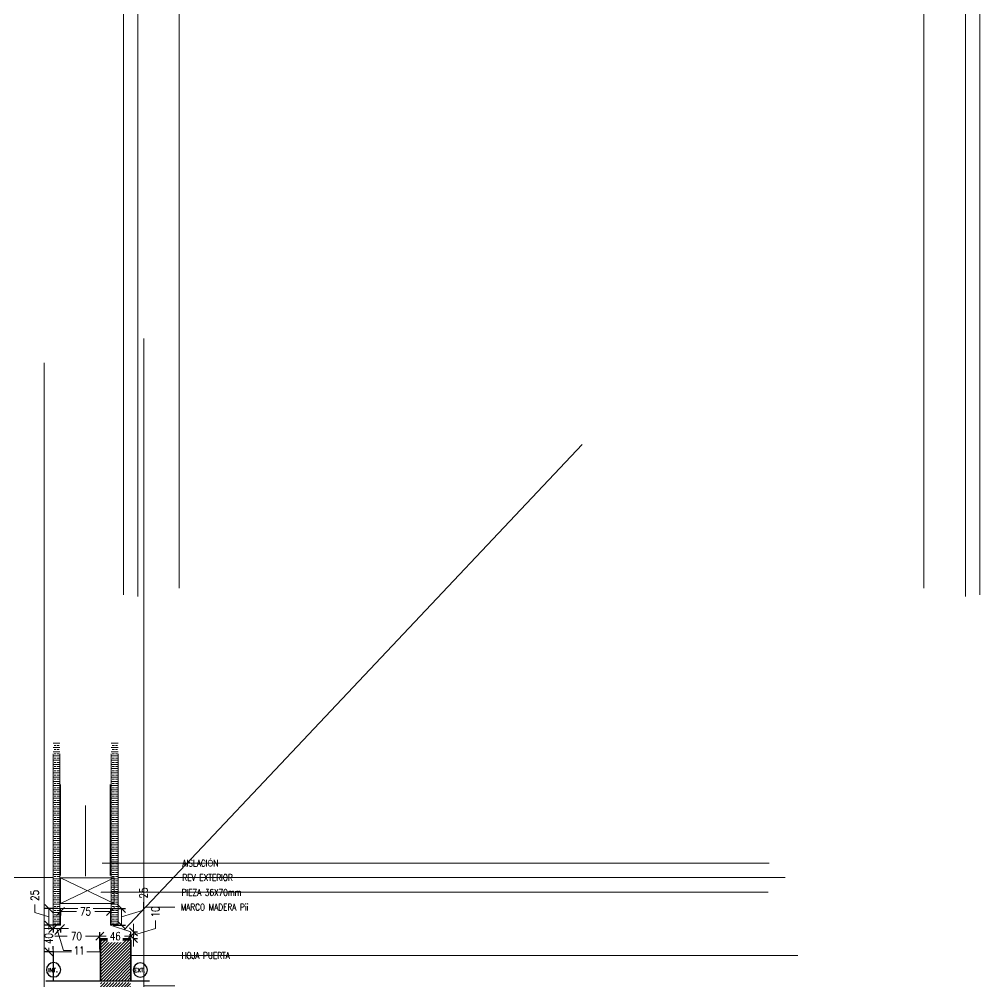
# Model space of a CAD drawing. Header units: metres. Extents: x -2 to 690, y -116 to 73.
# Drawn here: x 186.448 to 187.887, y 31.297 to 32.74 of the extents above; entities that cross this region are included whole.
import ezdxf

# ---------------------------------------------------------------- set-up
doc = ezdxf.new("R2010")
doc.units = ezdxf.units.M
doc.header["$LTSCALE"] = 5
doc.header["$MEASUREMENT"] = 0
doc.layers.get('0').update_dxf_attribs({"color": 30})
doc.layers.get('DEFPOINTS').update_dxf_attribs({"color": 210})
for name, color, linetype, lineweight in [('A-ANNO-DIMS', 3, 'Continuous', 18), ('A-ANNO-SYMB', 3, 'Continuous', 18), ('A-ANNO-TEXT', 3, 'Continuous', 18), ('A-DETL-PATT', 8, 'Continuous', 18), ('A-ELEV-MBE1', 7, 'Continuous', 35), ('A-ELEV-MBE2', 4, 'Continuous', 25), ('A-WALL-PATT', 8, 'Continuous', 18), ('A-WALL-STUD', 3, 'Continuous', 18)]:
    doc.layers.add(name, color=color, linetype=linetype, lineweight=lineweight)
doc.styles.add('E-ROMANS', font='romans.shx', dxfattribs={"width": 0.8})
doc.dimstyles.new('E-0010_TICK_12', dxfattribs={"dimscale": 0.001, "dimtxt": 12, "dimasz": 12, "dimexe": 6, "dimexo": 4, "dimgap": 6, "dimtad": 0, "dimdec": 0, "dimlfac": 1000, "dimzin": 0, "dimdsep": 46, "dimtxsty": 'E-ROMANS', "dimblk": 'OBLIQUE', "dimcen": 6, "dimclrd": 256, "dimclre": 256, "dimclrt": 256, "dimadec": 0, "dimazin": 0, "dimtfac": 1, "dimtdec": 0, "dimtmove": 1, "dimatfit": 3, "dimldrblk": 'OPEN90', "dimfxl": 1, "dimtfill": 1, "dimtolj": 1, "dimtzin": 0, "dimlwd": -1, "dimarcsym": 0})
doc.dimstyles.new('E-0100_TICK_12', dxfattribs={"dimscale": 0.001, "dimtxt": 120, "dimasz": 120, "dimexe": 60, "dimexo": 40, "dimgap": 60, "dimtad": 0, "dimzin": 0, "dimdsep": 46, "dimtxsty": 'E-ROMANS', "dimblk": 'OBLIQUE', "dimcen": 60, "dimclrd": 256, "dimclre": 256, "dimclrt": 256, "dimadec": 0, "dimazin": 0, "dimtfac": 1, "dimtmove": 1, "dimatfit": 3, "dimldrblk": 'OPEN90', "dimfxl": 1, "dimtfill": 1, "dimtolj": 1, "dimtzin": 0, "dimlwd": -1, "dimarcsym": 0})

# ---------------------------------------------------------------- blocks, each defined once
blk = doc.blocks.new('_Oblique')
at = {"color": 0, "linetype": 'ByBlock', "lineweight": -2}
blk.add_line((-0.5, -0.5), (0.5, 0.5), dxfattribs=at)
blk = doc.blocks.new('*D1797')
at = {"layer": 'A-ANNO-DIMS', "lineweight": -2, "transparency": 16777216}
for p, q in [((186.4984467881021, 31.34541440324391), (186.4984467881021, 31.37098615060443)), ((186.5687001376544, 31.34541440324391), (186.5687001376544, 31.37098615060443))]:
    blk.add_line(p, q, dxfattribs=at)
at = {"layer": 'A-ANNO-DIMS', "transparency": 16777216}
for p, q in [((186.4984467881021, 31.36498615060443), (186.5198020343068, 31.36498615060443)), ((186.5687001376544, 31.36498615060443), (186.5473448914497, 31.36498615060443))]:
    blk.add_line(p, q, dxfattribs=at)
at = {"layer": 'DEFPOINTS', "color": 0, "transparency": 16777216}
for p in [(186.5687001376544, 31.36498615060443), (186.4984467881021, 31.34141440324391), (186.5687001376544, 31.34141440324391)]:
    blk.add_point(p, dxfattribs=at)
at = {"layer": 'A-ANNO-DIMS', "transparency": 16777216, "xscale": 0.012, "yscale": 0.012, "zscale": 0.012, "rotation": 180}
blk.add_blockref('_Oblique', (186.4984467881021, 31.36498615060443), dxfattribs=at)
at = {"layer": 'A-ANNO-DIMS', "transparency": 16777216, "xscale": 0.012, "yscale": 0.012, "zscale": 0.012}
blk.add_blockref('_Oblique', (186.5687001376544, 31.36498615060443), dxfattribs=at)
at = {"layer": 'A-ANNO-DIMS', "transparency": 16777216, "insert": (186.5335734628783, 31.36498615060443), "char_height": 0.012, "attachment_point": 5, "style": 'E-ROMANS', "bg_fill": 3, "box_fill_scale": 1.25, "bg_fill_color": 256, "bg_fill_true_color": 13158600, "bg_fill_transparency": 0}
blk.add_mtext('\\A1;70', dxfattribs=at)
blk = doc.blocks.new('_Open90')
at = {"color": 0, "linetype": 'ByBlock', "lineweight": -2}
for p, q in [((0, 0), (-1, 0)), ((-0.5, 0.5), (0, 0)), ((0, 0), (-0.5, -0.5))]:
    blk.add_line(p, q, dxfattribs=at)
blk = doc.blocks.new('*D1798')
at = {"layer": 'A-ANNO-DIMS', "lineweight": -2, "transparency": 16777216}
for p, q in [((186.5687001376544, 31.36548036130261), (186.5687001376544, 31.37098615060444)), ((186.614851841249, 31.36548036130261), (186.614851841249, 31.37098615060444))]:
    blk.add_line(p, q, dxfattribs=at)
at = {"layer": 'A-ANNO-DIMS', "transparency": 16777216}
for p, q in [((186.5687001376544, 31.36498615060444), (186.5780045608803, 31.36498615060444)), ((186.614851841249, 31.36498615060444), (186.6055474180231, 31.36498615060444))]:
    blk.add_line(p, q, dxfattribs=at)
at = {"layer": 'DEFPOINTS', "color": 0, "transparency": 16777216}
for p in [(186.5687001376544, 31.3614803613026), (186.614851841249, 31.36498615060444), (186.614851841249, 31.3614803613026)]:
    blk.add_point(p, dxfattribs=at)
at = {"layer": 'A-ANNO-DIMS', "transparency": 16777216, "xscale": 0.012, "yscale": 0.012, "zscale": 0.012, "rotation": 180}
blk.add_blockref('_Oblique', (186.5687001376544, 31.36498615060444), dxfattribs=at)
at = {"layer": 'A-ANNO-DIMS', "transparency": 16777216, "xscale": 0.012, "yscale": 0.012, "zscale": 0.012}
blk.add_blockref('_Oblique', (186.614851841249, 31.36498615060444), dxfattribs=at)
at = {"layer": 'A-ANNO-DIMS', "transparency": 16777216, "insert": (186.5917759894517, 31.36498615060444), "char_height": 0.012, "attachment_point": 5, "style": 'E-ROMANS', "bg_fill": 3, "box_fill_scale": 1.25, "bg_fill_color": 256, "bg_fill_true_color": 13158600, "bg_fill_transparency": 0}
blk.add_mtext('\\A1;46', dxfattribs=at)
blk = doc.blocks.new('*D1799')
at = {"layer": 'A-ANNO-DIMS', "transparency": 16777216}
for p, q in [((186.6518761505896, 31.37639685082578), (186.6518761505896, 31.38839685082578)), ((186.6188761505896, 31.3715133403465), (186.6188761505896, 31.3835133403465)), ((186.6188761505896, 31.36649685082578), (186.6518761505896, 31.37639685082578)), ((186.6188761505896, 31.36148036130506), (186.6188761505896, 31.3715133403465)), ((186.6188761505896, 31.36148036130506), (186.6188761505896, 31.3715133403465)), ((186.6188761505896, 31.36148036130506), (186.6188761505896, 31.34948036130506))]:
    blk.add_line(p, q, dxfattribs=at)
at = {"layer": 'A-ANNO-DIMS', "lineweight": -2, "transparency": 16777216}
for p, q in [((186.618851841249, 31.3715133403465), (186.6248761505896, 31.3715133403465)), ((186.618851841249, 31.36148036130506), (186.6248761505896, 31.36148036130506))]:
    blk.add_line(p, q, dxfattribs=at)
at = {"layer": 'DEFPOINTS', "color": 0, "transparency": 16777216}
for p in [(186.614851841249, 31.3715133403465), (186.6188761505896, 31.3715133403465), (186.614851841249, 31.36148036130506)]:
    blk.add_point(p, dxfattribs=at)
at = {"layer": 'A-ANNO-DIMS', "transparency": 16777216, "xscale": 0.012, "yscale": 0.012, "zscale": 0.012}
for p, rotation in [((186.6188761505896, 31.3715133403465), 270), ((186.6188761505896, 31.36148036130506), 90)]:
    blk.add_blockref('_Oblique', p, dxfattribs=dict(at, rotation=rotation))
at = {"layer": 'A-ANNO-DIMS', "transparency": 16777216, "insert": (186.6518761505896, 31.40148256511153), "char_height": 0.012, "attachment_point": 5, "rotation": 90, "style": 'E-ROMANS', "bg_fill": 3, "box_fill_scale": 1.25, "bg_fill_color": 256, "bg_fill_true_color": 13158600, "bg_fill_transparency": 0}
blk.add_mtext('\\A1;10', dxfattribs=at)
blk = doc.blocks.new('*D1800')
at = {"layer": 'A-ANNO-DIMS', "transparency": 16777216}
for p, q in [((186.6341562098214, 31.40398754320255), (186.6341562098214, 31.41598754320255)), ((186.6011562098214, 31.3815463193904), (186.6011562098214, 31.4066287670147)), ((186.6011562098214, 31.39408754320255), (186.6341562098214, 31.40398754320255))]:
    blk.add_line(p, q, dxfattribs=at)
at = {"layer": 'A-ANNO-DIMS', "lineweight": -2, "transparency": 16777216}
for p, q in [((186.5887529041173, 31.4066287670147), (186.6071562098214, 31.4066287670147)), ((186.5887529041173, 31.3815463193904), (186.6071562098214, 31.3815463193904))]:
    blk.add_line(p, q, dxfattribs=at)
at = {"layer": 'DEFPOINTS', "color": 0, "transparency": 16777216}
for p in [(186.5847529041173, 31.4066287670147), (186.6011562098214, 31.4066287670147), (186.5847529041173, 31.3815463193904)]:
    blk.add_point(p, dxfattribs=at)
at = {"layer": 'A-ANNO-DIMS', "transparency": 16777216, "xscale": 0.012, "yscale": 0.012, "zscale": 0.012}
for p, rotation in [((186.6011562098214, 31.4066287670147), 90), ((186.6011562098214, 31.3815463193904), 270)]:
    blk.add_blockref('_Oblique', p, dxfattribs=dict(at, rotation=rotation))
at = {"layer": 'A-ANNO-DIMS', "transparency": 16777216, "insert": (186.6341562098214, 31.42975897177401), "char_height": 0.012, "attachment_point": 5, "rotation": 90, "style": 'E-ROMANS', "bg_fill": 3, "box_fill_scale": 1.25, "bg_fill_color": 256, "bg_fill_true_color": 13158600, "bg_fill_transparency": 0}
blk.add_mtext('\\A1;25', dxfattribs=at)
blk = doc.blocks.new('*D1801')
at = {"layer": 'A-ANNO-DIMS', "lineweight": -2, "transparency": 16777216}
for p, q in [((186.5097529041173, 31.4026287670147), (186.5097529041173, 31.39623319560224)), ((186.5847529041173, 31.4026287670147), (186.5847529041173, 31.39623319560224))]:
    blk.add_line(p, q, dxfattribs=at)
at = {"layer": 'A-ANNO-DIMS', "transparency": 16777216}
for p, q in [((186.5097529041173, 31.40223319560224), (186.5334814755459, 31.40223319560224)), ((186.5847529041173, 31.40223319560224), (186.5610243326888, 31.40223319560224))]:
    blk.add_line(p, q, dxfattribs=at)
at = {"layer": 'DEFPOINTS', "color": 0, "transparency": 16777216}
for p in [(186.5097529041173, 31.4066287670147), (186.5097529041173, 31.40223319560224), (186.5847529041173, 31.4066287670147)]:
    blk.add_point(p, dxfattribs=at)
at = {"layer": 'A-ANNO-DIMS', "transparency": 16777216, "xscale": 0.012, "yscale": 0.012, "zscale": 0.012, "rotation": 180}
blk.add_blockref('_Oblique', (186.5097529041173, 31.40223319560224), dxfattribs=at)
at = {"layer": 'A-ANNO-DIMS', "transparency": 16777216, "xscale": 0.012, "yscale": 0.012, "zscale": 0.012}
blk.add_blockref('_Oblique', (186.5847529041173, 31.40223319560224), dxfattribs=at)
at = {"layer": 'A-ANNO-DIMS', "transparency": 16777216, "insert": (186.5472529041173, 31.40223319560224), "char_height": 0.012, "attachment_point": 5, "style": 'E-ROMANS', "bg_fill": 3, "box_fill_scale": 1.25, "bg_fill_color": 256, "bg_fill_true_color": 13158600, "bg_fill_transparency": 0}
blk.add_mtext('\\A1;75', dxfattribs=at)
blk = doc.blocks.new('*D1802')
at = {"layer": 'A-ANNO-DIMS', "transparency": 16777216}
for p, q in [((186.4709831467528, 31.40038754320255), (186.4709831467528, 31.41238754320255)), ((186.4919831467528, 31.39408754320255), (186.4709831467528, 31.40038754320255)), ((186.4919831467528, 31.3815463193904), (186.4919831467528, 31.4066287670147))]:
    blk.add_line(p, q, dxfattribs=at)
at = {"layer": 'A-ANNO-DIMS', "lineweight": -2, "transparency": 16777216}
for p, q in [((186.5057529041173, 31.4066287670147), (186.4859831467528, 31.4066287670147)), ((186.5055220508246, 31.3815463193904), (186.4859831467528, 31.3815463193904))]:
    blk.add_line(p, q, dxfattribs=at)
at = {"layer": 'DEFPOINTS', "color": 0, "transparency": 16777216}
for p in [(186.4919831467528, 31.4066287670147), (186.5097529041173, 31.4066287670147), (186.5095220508246, 31.3815463193904)]:
    blk.add_point(p, dxfattribs=at)
at = {"layer": 'A-ANNO-DIMS', "transparency": 16777216, "xscale": 0.012, "yscale": 0.012, "zscale": 0.012, "rotation": 270}
blk.add_blockref('_Oblique', (186.4919831467528, 31.3815463193904), dxfattribs=at)
at = {"layer": 'A-ANNO-DIMS', "transparency": 16777216, "insert": (186.4709831467528, 31.42615897177401), "char_height": 0.012, "attachment_point": 5, "rotation": 90, "style": 'E-ROMANS', "bg_fill": 3, "box_fill_scale": 1.25, "bg_fill_color": 256, "bg_fill_true_color": 13158600, "bg_fill_transparency": 0}
blk.add_mtext('\\A1;25', dxfattribs=at)
at = {"layer": 'A-ANNO-DIMS', "transparency": 16777216, "xscale": 0.012, "yscale": 0.012, "zscale": 0.012, "rotation": 90}
blk.add_blockref('_Oblique', (186.4919831467528, 31.4066287670147), dxfattribs=at)
blk = doc.blocks.new('*D1803')
at = {"layer": 'A-ANNO-DIMS', "lineweight": -2, "transparency": 16777216}
for p, q in [((186.4944467881022, 31.3815463193904), (186.4859831467528, 31.3815463193904)), ((186.4994467881021, 31.34141440324391), (186.4859831467528, 31.34141440324391))]:
    blk.add_line(p, q, dxfattribs=at)
at = {"layer": 'A-ANNO-DIMS', "transparency": 16777216}
for p, q in [((186.4919831467528, 31.3815463193904), (186.4919831467528, 31.37525178988858)), ((186.4919831467528, 31.34141440324391), (186.4919831467528, 31.34770893274573))]:
    blk.add_line(p, q, dxfattribs=at)
at = {"layer": 'DEFPOINTS', "color": 0, "transparency": 16777216}
for p in [(186.4984467881021, 31.3815463193904), (186.4919831467528, 31.34141440324391), (186.5034467881021, 31.34141440324391)]:
    blk.add_point(p, dxfattribs=at)
at = {"layer": 'A-ANNO-DIMS', "transparency": 16777216, "xscale": 0.012, "yscale": 0.012, "zscale": 0.012}
for p, rotation in [((186.4919831467528, 31.3815463193904), 90), ((186.4919831467528, 31.34141440324391), 270)]:
    blk.add_blockref('_Oblique', p, dxfattribs=dict(at, rotation=rotation))
at = {"layer": 'A-ANNO-DIMS', "transparency": 16777216, "insert": (186.4919831467528, 31.36148036131719), "char_height": 0.012, "attachment_point": 5, "rotation": 90, "style": 'E-ROMANS', "bg_fill": 3, "box_fill_scale": 1.25, "bg_fill_color": 256, "bg_fill_true_color": 13158600, "bg_fill_transparency": 0}
blk.add_mtext('\\A1;40', dxfattribs=at)
blk = doc.blocks.new('*D1804')
at = {"layer": 'A-ANNO-DIMS', "transparency": 16777216}
for p, q in [((186.4984467881021, 31.37650409704068), (186.4864467881021, 31.37650409704068)), ((186.4984467881021, 31.37650409704068), (186.5097529041173, 31.37650409704068)), ((186.4984467881021, 31.37650409704068), (186.5097529041173, 31.37650409704068)), ((186.5040998461097, 31.37650409704068), (186.5139998461097, 31.34350409704068)), ((186.5097529041173, 31.37650409704068), (186.5217529041173, 31.37650409704068)), ((186.5139998461097, 31.34350409704068), (186.5259998461097, 31.34350409704068))]:
    blk.add_line(p, q, dxfattribs=at)
at = {"layer": 'A-ANNO-DIMS', "lineweight": -2, "transparency": 16777216}
for p, q in [((186.4984467881021, 31.3775463193904), (186.4984467881021, 31.37050409704068)), ((186.5097529041173, 31.3775463193904), (186.5097529041173, 31.37050409704068))]:
    blk.add_line(p, q, dxfattribs=at)
at = {"layer": 'DEFPOINTS', "color": 0, "transparency": 16777216}
for p in [(186.4984467881021, 31.3815463193904), (186.5097529041173, 31.38154631939041), (186.5097529041173, 31.37650409704068)]:
    blk.add_point(p, dxfattribs=at)
at = {"layer": 'A-ANNO-DIMS', "transparency": 16777216, "xscale": 0.012, "yscale": 0.012, "zscale": 0.012}
blk.add_blockref('_Oblique', (186.4984467881021, 31.37650409704068), dxfattribs=at)
at = {"layer": 'A-ANNO-DIMS', "transparency": 16777216, "xscale": 0.012, "yscale": 0.012, "zscale": 0.012, "rotation": 180}
blk.add_blockref('_Oblique', (186.5097529041173, 31.37650409704068), dxfattribs=at)
at = {"layer": 'A-ANNO-DIMS', "transparency": 16777216, "insert": (186.537714131824, 31.34350409704068), "char_height": 0.012, "attachment_point": 5, "style": 'E-ROMANS', "bg_fill": 3, "box_fill_scale": 1.25, "bg_fill_color": 256, "bg_fill_true_color": 13158600, "bg_fill_transparency": 0}
blk.add_mtext('\\A1;11', dxfattribs=at)

msp = doc.modelspace()

# ---------------------------------------------------------------- hatches: boundary and pattern name
at = {"layer": 'A-DETL-PATT'}
h = msp.add_hatch(dxfattribs=at)
h.set_pattern_fill('ANSI31', color=256, scale=0.001)
h.set_pattern_definition([(45, (33.63702274121442, 1.175058835911042), (-0.002245064030267288, 0.002245064030267288), [])])
h.paths.add_polyline_path([(186.569764687775, 31.2263606296595), (186.6147646877749, 31.22636062965951), (186.6147034355588, 31.29561693504284), (186.5697034355588, 31.29561693504284)])
h.paths.add_polyline_path([(186.6147034355587, 31.35966766857099), (186.5697034355587, 31.35966766857099), (186.5697034355587, 31.29773489692079), (186.6147034355588, 31.29773489692079)])

# ---------------------------------------------------------------- linework, layer by layer
at = {"layer": 'A-ANNO-SYMB'}
for p, q in [((186.5097529041173, 31.4066287670147), (186.5097529041173, 31.3815463193904)), ((186.5847529041173, 31.4066287670147), (186.5097529041173, 31.4066287670147)), ((186.5847529041173, 31.4066287670147), (186.5847529041173, 31.3815463193904)), ((186.5847529041173, 31.3815463193904), (186.614851841249, 31.3715133403465)), ((186.614851841249, 31.3614803613026), (186.614851841249, 31.3715133403465)), ((186.5687001376544, 31.3614803613026), (186.614851841249, 31.3614803613026)), ((186.5687001376544, 31.34141440324391), (186.5687001376544, 31.3614803613026)), ((186.5145220508246, 31.34141440324391), (186.5687001376544, 31.34141440324391))]:
    msp.add_line(p, q, dxfattribs=at)
msp.add_lwpolyline([(186.5145220508246, 31.34141440324391), (186.4984467881021, 31.34141440324391), (186.4984467881021, 31.3815463193904), (186.5095220508246, 31.3815463193904)], dxfattribs=at)
at = {"layer": 'A-ELEV-MBE1'}
for p, q in [((186.5697034355588, 31.29773489692079), (186.5697034355588, 31.35966766857099)), ((186.614851841249, 31.35966766857099), (186.5697034355588, 31.35966766857099)), ((186.614851841249, 31.29773489692079), (186.614851841249, 31.35966766857099))]:
    msp.add_line(p, q, dxfattribs=at)
at = {"layer": 'A-ELEV-MBE2'}
for p, q in [((186.5097529041173, 31.45578042022743), (186.5097529041173, 31.59221437629302)), ((186.5847529041173, 31.45578042022743), (186.5847529041173, 31.59221437629302)), ((186.4984467881021, 31.34141440324391), (186.4984467881021, 31.29773489692079)), ((186.6432312556033, 31.29773489692079), (186.4878610460335, 31.29773489692079))]:
    msp.add_line(p, q, dxfattribs=at)
for centre, radius, start, end in [((186.4992849075196, 31.31458028444386), 0.01071215401680092, 0, 180), ((186.4992849075196, 31.31458028444386), 0.01071215401680092, 180, 0), ((186.6292989455476, 31.31424956827605), 0.01057730889806408, 0, 180), ((186.6292989455476, 31.31424956827605), 0.01057730889806408, 180, 0)]:
    msp.add_arc(centre, radius, start, end, dxfattribs=at)
at = {"layer": 'A-WALL-PATT', "ltscale": 0.075}
msp.add_line((186.5472529041174, 31.45484305272899), (186.5472529041176, 31.56097569499949), dxfattribs=at)

# ---------------------------------------------------------------- texts
at = {"layer": 'A-ANNO-TEXT', "style": 'E-ROMANS'}
for s, p in [('INT.', (186.4910742887284, 31.31126080887386)), ('EXT.', (186.6201436552485, 31.31079524758731))]:
    msp.add_text(s, height=0.006, dxfattribs=at).set_placement(p)
at = {"layer": 'A-ANNO-TEXT', "char_height": 0.01, "attachment_point": 4, "style": 'E-ROMANS'}
for s, insert in [('AISLACI{\\fArial|b0|i0|c0|p34;Ó}N', (186.6923451017154, 31.47433645720688)), ('REV EXTERIOR', (186.6923451017153, 31.45286414796292)), ('PIEZA 36X70mm', (186.6911429320344, 31.43070151296283)), ('MARCO MADERA Pii', (186.6899407623535, 31.40853887796273)), ('HOJA PUERTA', (186.6911429320349, 31.33589786642859))]:
    msp.add_mtext(s, dxfattribs=dict(at, insert=insert))

# ---------------------------------------------------------------- leaders
at = {"layer": 'A-ANNO-TEXT', "annotation_type": 0, "has_hookline": 1, "hookline_direction": 1}
for points, horizontal_direction in [([(185.8958521057833, 32.64883759265241), (185.8958521057833, 32.66900723559836), (185.9332512228811, 32.66900723559836)], (-1, 0, 0)), ([(187.8037703759091, 32.88664758499621), (187.8037703759091, 32.86357558259254), (187.743699077874, 32.86357558259257)], (1, -1.178974613411218e-12, 0)), ([(186.6877805679484, 32.88664758499621), (186.6877805679484, 32.86357558259254), (186.7478518659835, 32.86357558259257)], (-1, -1.178974613411218e-12, 0)), ([(186.6041639677239, 32.87664758499621), (186.6041639677239, 32.81957558259248), (186.7478518659835, 32.81957558259257)], (-1, -1.178974613411218e-12, 0)), ([(186.6254024103506, 32.87414758499621), (186.6254024103506, 32.84157558259238), (186.7478518659835, 32.84157558259256)], (-1, -1.178974613411218e-12, 0)), ([(187.8873869761335, 32.87664758499621), (187.8873869761335, 32.81998933837422), (187.7436990778739, 32.81998933837431)], (1, -1.178974613411218e-12, 0)), ([(187.8661485335069, 32.87414758499621), (187.8661485335069, 32.84198933837412), (187.743699077874, 32.8419893383743)], (1, -1.178974613411218e-12, 0)), ([(185.8738470170367, 32.57339163751062), (185.8738470170367, 32.51695907866379), (185.9332512228811, 32.51695907866379)], (-1, 0, 0)), ([(185.8958521057833, 32.55546434670025), (185.8958521057833, 32.53300294953979), (185.9332512228811, 32.53300294953979)], (-1, 0, 0)), ([(185.8182470754244, 32.55308763069858), (185.8182470754244, 32.46526478187355), (185.9332512228811, 32.46526478187355)], (-1, 0, 0)), ([(185.8382775262374, 32.55308763069858), (185.8382775262374, 32.48249621413697), (185.9332512228811, 32.48249621413697)], (-1, 0, 0)), ([(185.8521206604479, 32.55196037061702), (185.8521206604479, 32.49972764640038), (185.9332512228811, 32.49972764640038)], (-1, 0, 0)), ([(186.5719905587492, 31.47437085411589), (186.6358705169091, 31.4743708541155), (186.682013769307, 31.4743708541153)], (-1, 4.402534534871613e-12, 0)), ([(186.4984797671461, 31.45289854487216), (186.454856529118, 31.45289854487235), (186.4558488987174, 31.45289854487256)], (1, -4.402534534871613e-12, 0)), ([(186.5958706339796, 31.45289854487173), (186.635870516909, 31.45289854487155), (186.6820137693069, 31.45289854487135)], (-1, 4.402534534871613e-12, 0)), ([(186.614851841249, 31.33593226333696), (186.6434124825287, 31.33593226333696), (186.6808115996264, 31.33593226333696)], (-1, 0, 0))]:
    msp.add_leader(points, dimstyle='E-0100_TICK_12', override={"dimasz": 0.05, "dimtad": 0, "dimldrblk": 'Open90'}, dxfattribs=dict(at, horizontal_direction=horizontal_direction))

# ---------------------------------------------------------------- next in the draw order: dimensions: what is measured, and where the dimension line sits
at = {"layer": 'A-ANNO-DIMS'}
dim = msp.add_linear_dim(base=(186.5687001376544, 31.36498615060443), p1=(186.4984467881021, 31.34141440324391), p2=(186.5687001376544, 31.34141440324391), dimstyle='E-0010_TICK_12', dxfattribs=at)
dim.commit()
dim.dimension.update_dxf_attribs({"geometry": '*D1797', "text_midpoint": (186.5335734628783, 31.36498615060443)})

# ---------------------------------------------------------------- next in the draw order: dimensions: what is measured, and where the dimension line sits
dim = msp.add_linear_dim(base=(186.614851841249, 31.36498615060444), p1=(186.5687001376544, 31.3614803613026), p2=(186.614851841249, 31.3614803613026), dimstyle='E-0010_TICK_12', dxfattribs=at)
dim.commit()
dim.dimension.update_dxf_attribs({"geometry": '*D1798', "text_midpoint": (186.5917759894517, 31.36498615060444)})

# ---------------------------------------------------------------- next in the draw order: dimensions: what is measured, and where the dimension line sits
dim = msp.add_linear_dim(base=(186.6188761505896, 31.3715133403465), p1=(186.614851841249, 31.36148036130506), p2=(186.614851841249, 31.3715133403465), angle=90, dimstyle='E-0010_TICK_12', dxfattribs=at)
dim.commit()
dim.dimension.update_dxf_attribs({"geometry": '*D1799', "text_midpoint": (186.6518761505896, 31.39439685082581)})

# ---------------------------------------------------------------- next in the draw order: dimensions: what is measured, and where the dimension line sits
dim = msp.add_linear_dim(base=(186.6011562098214, 31.4066287670147), p1=(186.5847529041173, 31.3815463193904), p2=(186.5847529041173, 31.4066287670147), angle=90, dimstyle='E-0010_TICK_12', dxfattribs=at)
dim.commit()
dim.dimension.update_dxf_attribs({"geometry": '*D1800', "text_midpoint": (186.6341562098214, 31.42198754320258)})

# ---------------------------------------------------------------- next in the draw order: linework, layer by layer
at = {"layer": 'A-ANNO-SYMB'}
msp.add_line((186.5858706339796, 31.3824898571337), (186.5958706339796, 31.3824898571337), dxfattribs=at)

# ---------------------------------------------------------------- next in the draw order: dimensions: what is measured, and where the dimension line sits
at = {"layer": 'A-ANNO-DIMS'}
dim = msp.add_linear_dim(base=(186.5097529041173, 31.40223319560224), p1=(186.5847529041173, 31.4066287670147), p2=(186.5097529041173, 31.4066287670147), dimstyle='E-0010_TICK_12', dxfattribs=at)
dim.commit()
dim.dimension.update_dxf_attribs({"geometry": '*D1801', "text_midpoint": (186.5472529041173, 31.40223319560224)})

# ---------------------------------------------------------------- next in the draw order: leaders
at = {"layer": 'A-ANNO-TEXT', "annotation_type": 0, "has_hookline": 1, "hookline_direction": 1, "horizontal_direction": (-1, 4.402534534871613e-12, 0)}
for points in [[(186.6346683472281, 31.26103343972959), (186.6346683472281, 31.29047620177992), (186.680811599626, 31.2904762017797)], [(186.6051898054446, 31.37473401894798), (186.6371250554002, 31.40857327487137), (186.6808115996259, 31.40857327487115)], [(186.5704085207718, 31.43073590987185), (186.6346683472281, 31.43073590987146), (186.680811599626, 31.43073590987125)]]:
    msp.add_leader(points, dimstyle='E-0100_TICK_12', override={"dimasz": 0.05, "dimtad": 0, "dimldrblk": 'Open90'}, dxfattribs=at)

# ---------------------------------------------------------------- next in the draw order: hatches: boundary and pattern name
at = {"layer": 'A-DETL-PATT'}
h = msp.add_hatch(dxfattribs=at)
h.set_pattern_fill('BRASS', color=256, scale=0.001, style=0)
h.set_pattern_definition([(0, (-384.4078162667959, 7.68934400598032), (0, 0.00635), []), (0, (-384.4078162667959, 7.692519005980319), (0, 0.00635), [0.003175, -0.0015875])])
h.paths.add_polyline_path([(186.5958706339795, 31.38248985713369), (186.5958706339795, 31.65584718332435), (186.5858706339794, 31.65584718332434), (186.5858706339797, 31.3824898571337)])

# ---------------------------------------------------------------- next in the draw order: linework, layer by layer
at = {"layer": 'A-ANNO-SYMB'}
for p, q in [((186.5858706339796, 31.3824898571337), (186.5858706339796, 31.63839691738948)), ((186.5958706339796, 31.3824898571337), (186.5958706339796, 31.63839691738948))]:
    msp.add_line(p, q, dxfattribs=at)

# ---------------------------------------------------------------- next in the draw order: dimensions: what is measured, and where the dimension line sits
at = {"layer": 'A-ANNO-DIMS'}
dim = msp.add_linear_dim(base=(186.4919831467528, 31.4066287670147), p1=(186.5095220508246, 31.3815463193904), p2=(186.5097529041173, 31.4066287670147), angle=90, dimstyle='E-0010_TICK_12', dxfattribs=at)
dim.commit()
dim.dimension.update_dxf_attribs({"geometry": '*D1802', "text_midpoint": (186.4709831467528, 31.41838754320258)})

# ---------------------------------------------------------------- next in the draw order: linework, layer by layer
at = {"layer": 'A-WALL-STUD'}
for p, q in [((186.5097529041171, 31.45270019558609), (186.5901100469742, 31.41412876701466)), ((186.5901100469742, 31.45270019558609), (186.5097529041171, 31.41412876701466))]:
    msp.add_line(p, q, dxfattribs=at)
msp.add_lwpolyline([(186.5097529041171, 31.45270019558609), (186.5097529041171, 31.41412876701466), (186.5901100469742, 31.41412876701466), (186.5901100469742, 31.45270019558609), (186.5097529041171, 31.45270019558609)], dxfattribs=at)

# ---------------------------------------------------------------- next in the draw order: dimensions: what is measured, and where the dimension line sits
at = {"layer": 'A-ANNO-DIMS'}
dim = msp.add_linear_dim(base=(186.4919831467528, 31.34141440324391), p1=(186.4984467881021, 31.3815463193904), p2=(186.5034467881021, 31.34141440324391), angle=90, dimstyle='E-0010_TICK_12', dxfattribs=at)
dim.commit()
dim.dimension.update_dxf_attribs({"geometry": '*D1803', "text_midpoint": (186.4919831467528, 31.36148036131719)})

# ---------------------------------------------------------------- next in the draw order: dimensions: what is measured, and where the dimension line sits
dim = msp.add_linear_dim(base=(186.5097529041173, 31.37650409704068), p1=(186.4984467881021, 31.3815463193904), p2=(186.5097529041173, 31.38154631939041), dimstyle='E-0010_TICK_12', dxfattribs=at)
dim.commit()
dim.dimension.update_dxf_attribs({"geometry": '*D1804', "text_midpoint": (186.5319998461097, 31.34350409704068)})

# ---------------------------------------------------------------- next in the draw order: hatches: boundary and pattern name
at = {"layer": 'A-DETL-PATT'}
h = msp.add_hatch(dxfattribs=at)
h.set_pattern_fill('BRASS', color=256, scale=0.001, style=0)
h.set_pattern_definition([(0, (-384.4952071336294, 7.68934400598032), (0, 0.00635), []), (0, (-384.4952071336294, 7.692519005980319), (0, 0.00635), [0.003175, -0.0015875])])
h.paths.add_polyline_path([(186.508479767146, 31.38248985713369), (186.508479767146, 31.65584718332435), (186.4984797671459, 31.65584718332434), (186.4984797671461, 31.3824898571337)])

# ---------------------------------------------------------------- next in the draw order: linework, layer by layer
at = {"layer": 'A-ANNO-SYMB'}
for p, q in [((186.4984797671461, 31.3824898571337), (186.4984797671461, 31.63839691738948)), ((186.508479767146, 31.3824898571337), (186.508479767146, 31.63839691738948)), ((186.4984797671461, 31.3824898571337), (186.508479767146, 31.3824898571337))]:
    msp.add_line(p, q, dxfattribs=at)

# ---------------------------------------------------------------- next in the draw order: leaders
at = {"layer": 'A-ANNO-TEXT', "annotation_type": 0, "has_hookline": 1, "hookline_direction": 1}
msp.add_leader([(186.485140889999, 31.2245489550963), (186.485140889999, 31.25284474692869), (186.4377919572054, 31.25284474692869)], dimstyle='E-0100_TICK_12', override={"dimasz": 0.05, "dimtad": 0, "dimldrblk": 'Open90'}, dxfattribs=at)

doc.saveas('drawing.dxf')
